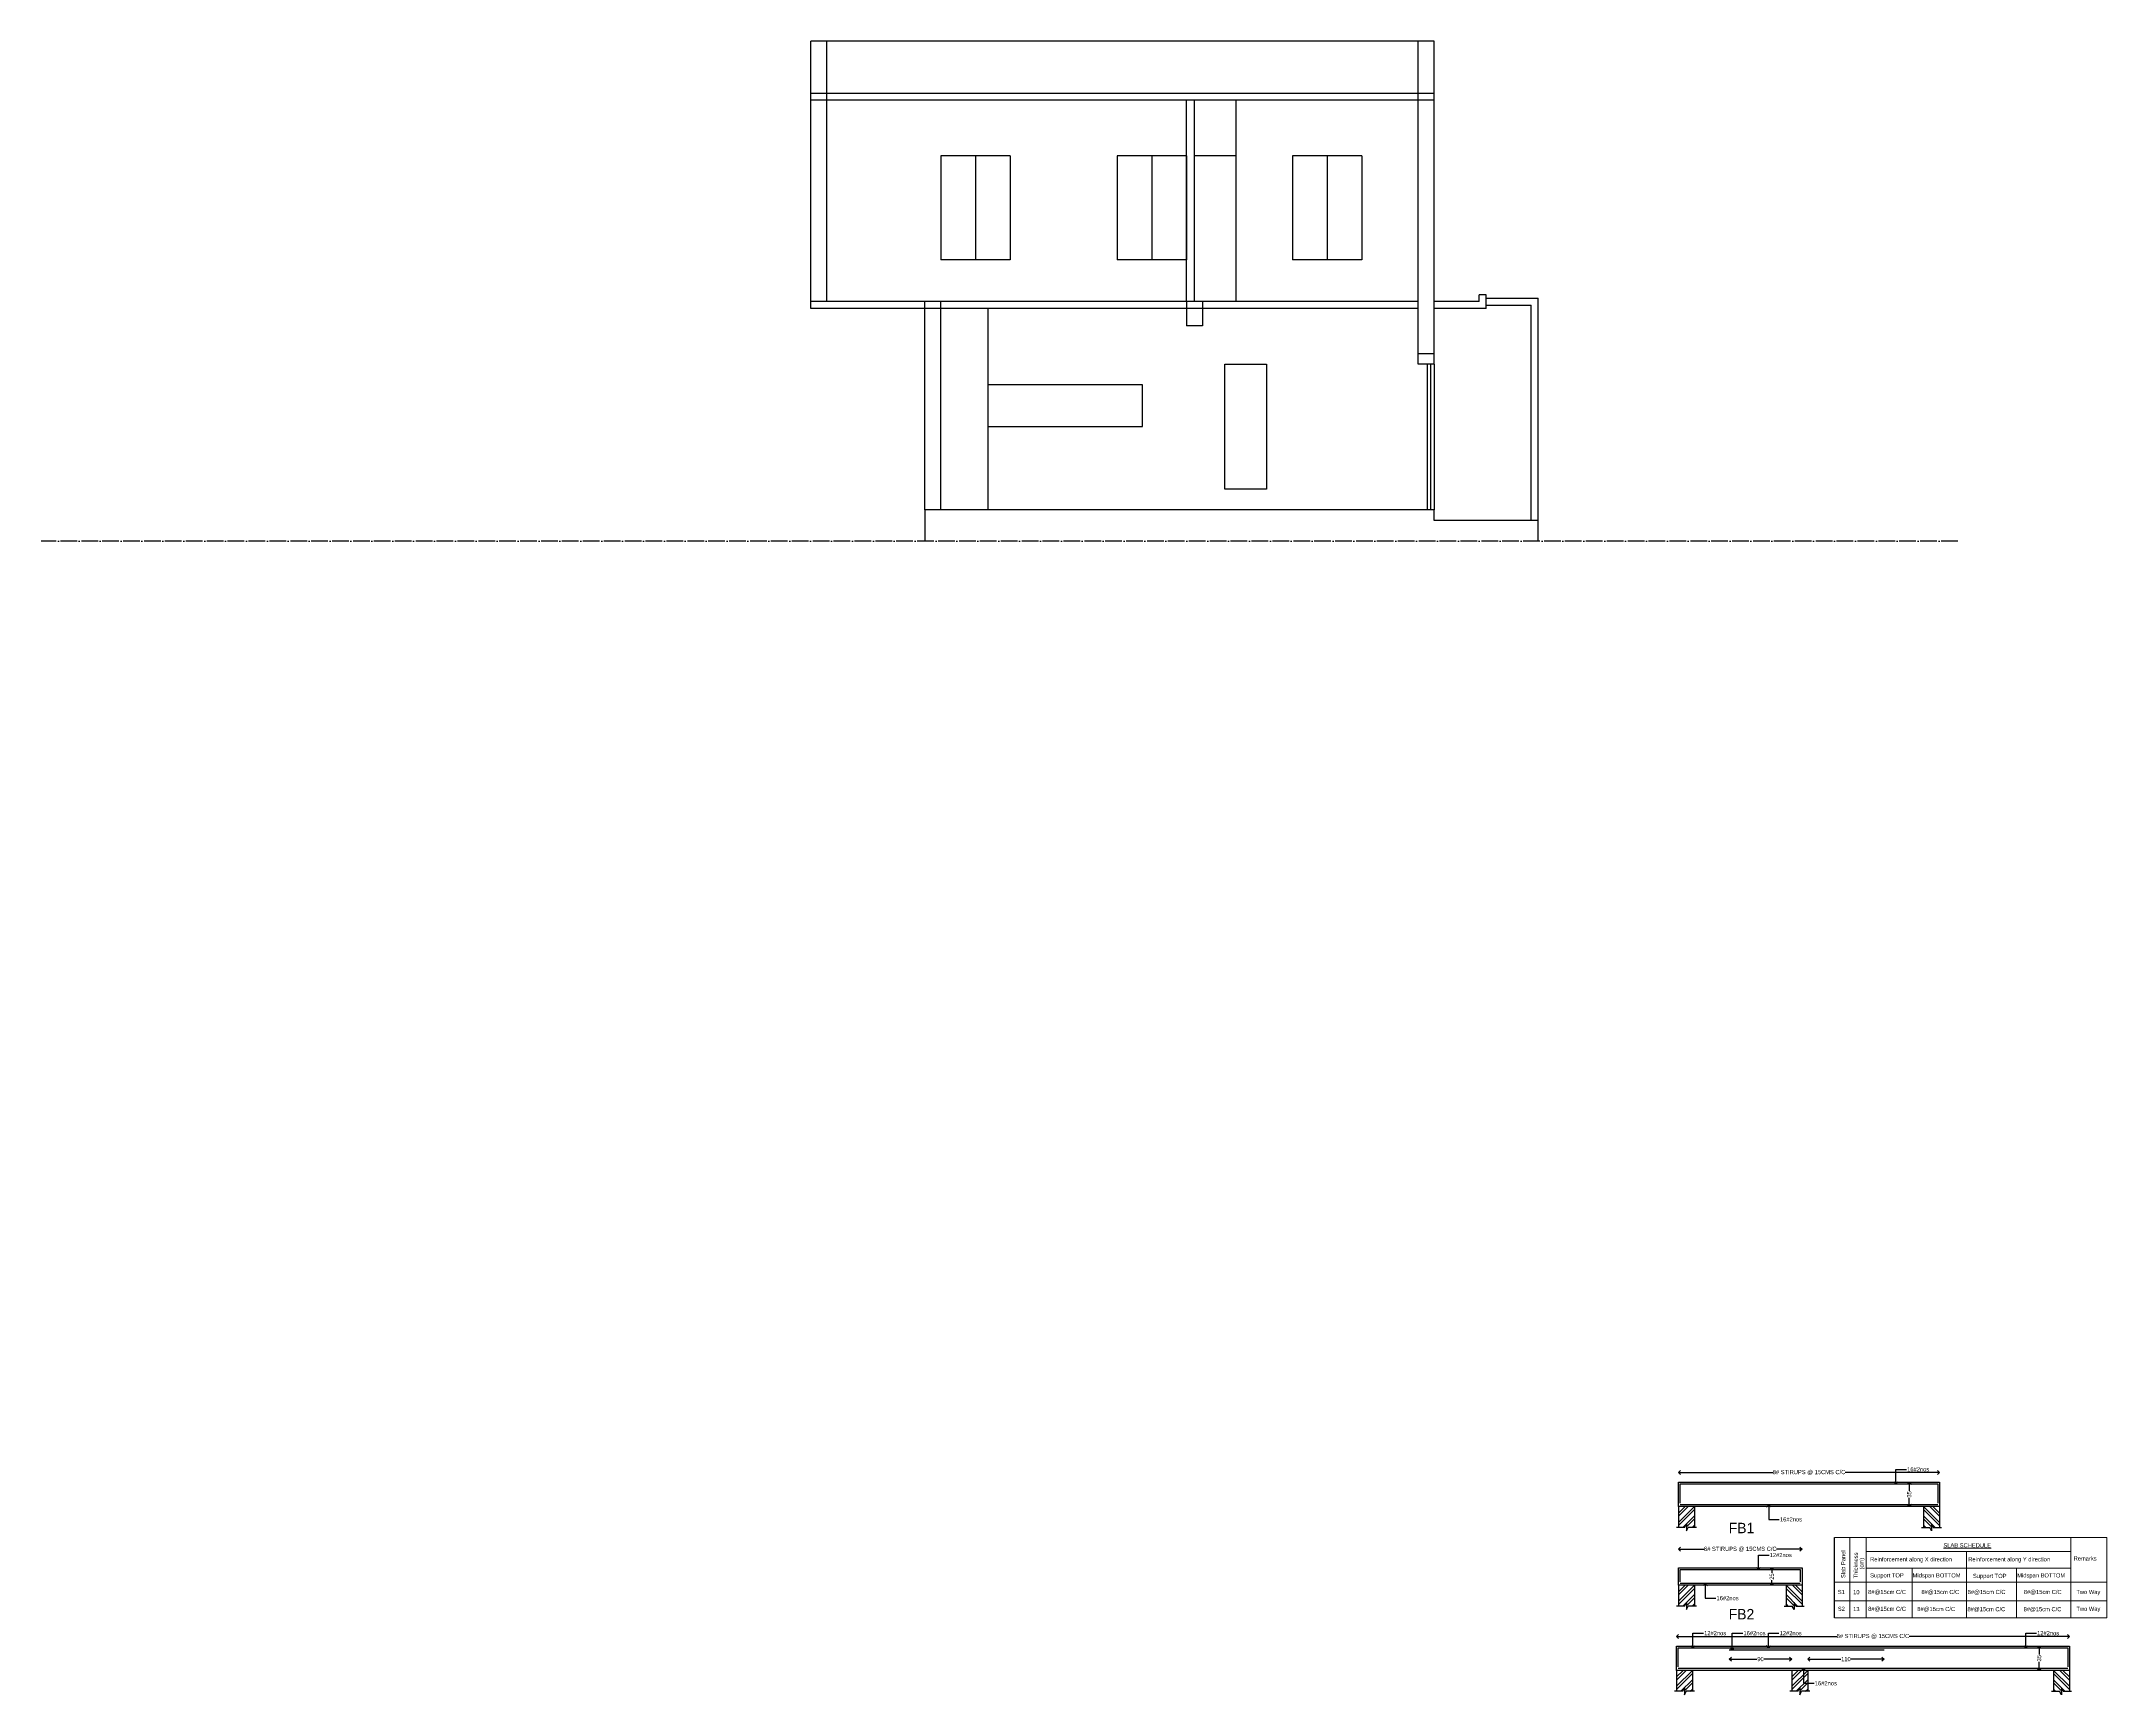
# Model space of a CAD drawing. Header units: metres. Extents: x -16 to 65907, y -5261 to 15511.
# Drawn here: x 14370 to 17345, y 216 to 2598 of the extents above; entities that cross this region are included whole.
import ezdxf

# ---------------------------------------------------------------- set-up
doc = ezdxf.new("R2010")
doc.units = ezdxf.units.M
doc.header["$PDMODE"] = 67
doc.header["$PDSIZE"] = -5
doc.linetypes.add('ACAD_ISO04W100', pattern=[30, 24, -3, 0, -3])
doc.layers.get('0').update_dxf_attribs({"color": 6})
for name, color, linetype in [('BC-BOUNDARY', 3, 'ACAD_ISO04W100'), ('BC-DIMENSION', 8, 'Continuous'), ('BC-GREYCOLOR', 8, 'Continuous'), ('BC-HATCH', 8, 'Continuous'), ('BC-TEXT', 7, 'Continuous'), ('BC-WALLS', 1, 'Continuous'), ('BC-WHITECOLOR', 7, 'Continuous')]:
    doc.layers.add(name, color=color, linetype=linetype)
doc.layers.add('G BEAM', color=122, linetype='Continuous', lineweight=30)
doc.layers.add('maitex', color=2, linetype='Continuous', lineweight=40)
doc.styles.add('BC-1IN10-1', font='FreeSans.ttf', dxfattribs={"height": 2})
doc.styles.add('BC-1IN10-3', font='FreeSans.ttf', dxfattribs={"height": 6})
doc.dimstyles.new('BC-1IN10-3', dxfattribs={"dimtxt": 6, "dimasz": 6, "dimexe": 0.18, "dimexo": 0.0625, "dimgap": 1, "dimtad": 0, "dimtoh": 1, "dimzin": 12, "dimdsep": 46, "dimtxsty": 'BC-1IN10-3', "dimblk": 'OPEN90', "dimcen": 0.09, "dimse1": 1, "dimse2": 1, "dimclrd": 256, "dimclre": 256, "dimclrt": 7, "dimadec": 0, "dimazin": 0, "dimtfac": 1, "dimtdec": 1, "dimtofl": 0, "dimtmove": 1, "dimatfit": 3, "dimldrblk": 'OPEN90', "dimfxl": 1, "dimtolj": 1, "dimtzin": 0, "dimlwd": -3, "dimarcsym": 0})

# ---------------------------------------------------------------- blocks, each defined once
blk = doc.blocks.new('_OPEN90')
at = {"color": 0, "linetype": 'ByBlock'}
for p, q in [((0, 0), (-1, 0)), ((-0.5, 0.5), (0, 0)), ((0, 0), (-0.5, -0.5))]:
    blk.add_line(p, q, dxfattribs=at)
blk = doc.blocks.new('*D2285')
at = {"layer": 'BC-WHITECOLOR', "linetype": 'Continuous', "lineweight": -3}
for p, q in [((17061, 516.3), (17061, 510.1)), ((17061, 493.3), (17061, 499.6))]:
    blk.add_line(p, q, dxfattribs=at)
at = {"layer": 'Defpoints', "color": 0}
for p in [(17061, 522.3), (17104.6, 522.3), (17104.6, 487.3)]:
    blk.add_point(p, dxfattribs=at)
at = {"layer": 'BC-WHITECOLOR', "lineweight": -3, "xscale": 6, "yscale": 6, "zscale": 6}
for p, rotation in [((17061, 522.3), 90), ((17061, 487.3), 270)]:
    blk.add_blockref('_OPEN90', p, dxfattribs=dict(at, rotation=rotation))
at = {"layer": 'BC-WHITECOLOR', "color": 7, "insert": (17061, 504.8), "char_height": 6, "attachment_point": 5, "rotation": 90, "style": 'BC-1IN10-3'}
blk.add_mtext('\\A1;35', dxfattribs=at)
blk = doc.blocks.new('*D2286')
at = {"layer": 'BC-WHITECOLOR', "linetype": 'Continuous', "lineweight": -3}
for p, q in [((16734.6, 536.3), (16864.5, 536.3)), ((17098.6, 536.3), (16968.6, 536.3))]:
    blk.add_line(p, q, dxfattribs=at)
at = {"layer": 'Defpoints', "color": 0}
for p in [(17104.6, 536.3), (16728.6, 522.3), (17104.6, 522.3)]:
    blk.add_point(p, dxfattribs=at)
at = {"layer": 'BC-WHITECOLOR', "lineweight": -3, "xscale": 6, "yscale": 6, "zscale": 6, "rotation": 180}
blk.add_blockref('_OPEN90', (16728.6, 536.3), dxfattribs=at)
at = {"layer": 'BC-WHITECOLOR', "lineweight": -3, "xscale": 6, "yscale": 6, "zscale": 6}
blk.add_blockref('_OPEN90', (17104.6, 536.3), dxfattribs=at)
at = {"layer": 'BC-WHITECOLOR', "color": 7, "insert": (16916.6, 536.3), "char_height": 6, "attachment_point": 5, "style": 'BC-1IN10-3'}
blk.add_mtext('\\A1;{8# STIRUPS @ 15CMS C/C}', dxfattribs=at)
blk = doc.blocks.new('*D2287')
at = {"layer": 'BC-WHITECOLOR', "linetype": 'Continuous', "lineweight": -3}
for p, q in [((16863, 392.9), (16863, 391.6)), ((16863, 379.9), (16863, 381.1))]:
    blk.add_line(p, q, dxfattribs=at)
at = {"layer": 'Defpoints', "color": 0}
for p in [(16863, 398.9), (16906.6, 398.9), (16906.6, 373.9)]:
    blk.add_point(p, dxfattribs=at)
at = {"layer": 'BC-WHITECOLOR', "lineweight": -3, "xscale": 6, "yscale": 6, "zscale": 6}
for p, rotation in [((16863, 398.9), 90), ((16863, 373.9), 270)]:
    blk.add_blockref('_OPEN90', p, dxfattribs=dict(at, rotation=rotation))
at = {"layer": 'BC-WHITECOLOR', "color": 7, "insert": (16863, 386.4), "char_height": 6, "attachment_point": 5, "rotation": 90, "style": 'BC-1IN10-3'}
blk.add_mtext('\\A1;25', dxfattribs=at)
blk = doc.blocks.new('*D2288')
at = {"layer": 'BC-WHITECOLOR', "linetype": 'Continuous', "lineweight": -3}
for p, q in [((16734.6, 425.8), (16765.5, 425.8)), ((16900.6, 425.8), (16869.6, 425.8))]:
    blk.add_line(p, q, dxfattribs=at)
at = {"layer": 'Defpoints', "color": 0}
for p in [(16906.6, 425.8), (16728.6, 398.9), (16906.6, 398.9)]:
    blk.add_point(p, dxfattribs=at)
at = {"layer": 'BC-WHITECOLOR', "lineweight": -3, "xscale": 6, "yscale": 6, "zscale": 6, "rotation": 180}
blk.add_blockref('_OPEN90', (16728.6, 425.8), dxfattribs=at)
at = {"layer": 'BC-WHITECOLOR', "lineweight": -3, "xscale": 6, "yscale": 6, "zscale": 6}
blk.add_blockref('_OPEN90', (16906.6, 425.8), dxfattribs=at)
at = {"layer": 'BC-WHITECOLOR', "color": 7, "insert": (16817.6, 425.8), "char_height": 6, "attachment_point": 5, "style": 'BC-1IN10-3'}
blk.add_mtext('\\A1;{8# STIRUPS @ 15CMS C/C}', dxfattribs=at)
blk = doc.blocks.new('*D2289')
at = {"layer": 'BC-WHITECOLOR', "linetype": 'Continuous', "lineweight": -3}
for p, q in [((17248.1, 280.3), (17248.1, 274)), ((17248.1, 257.3), (17248.1, 263.5))]:
    blk.add_line(p, q, dxfattribs=at)
at = {"layer": 'Defpoints', "color": 0}
for p in [(17248.1, 286.3), (17291.7, 286.3), (17291.7, 251.3)]:
    blk.add_point(p, dxfattribs=at)
at = {"layer": 'BC-WHITECOLOR', "lineweight": -3, "xscale": 6, "yscale": 6, "zscale": 6}
for p, rotation in [((17248.1, 286.3), 90), ((17248.1, 251.3), 270)]:
    blk.add_blockref('_OPEN90', p, dxfattribs=dict(at, rotation=rotation))
at = {"layer": 'BC-WHITECOLOR', "color": 7, "insert": (17248.1, 268.8), "char_height": 6, "attachment_point": 5, "rotation": 90, "style": 'BC-1IN10-3'}
blk.add_mtext('\\A1;35', dxfattribs=at)
blk = doc.blocks.new('*D2290')
at = {"layer": 'BC-WHITECOLOR', "linetype": 'Continuous', "lineweight": -3}
for p, q in [((16731.7, 300.2), (16956.6, 300.2)), ((17285.7, 300.2), (17060.8, 300.2))]:
    blk.add_line(p, q, dxfattribs=at)
at = {"layer": 'Defpoints', "color": 0}
for p in [(17291.7, 300.2), (16725.7, 286.3), (17291.7, 286.3)]:
    blk.add_point(p, dxfattribs=at)
at = {"layer": 'BC-WHITECOLOR', "lineweight": -3, "xscale": 6, "yscale": 6, "zscale": 6, "rotation": 180}
blk.add_blockref('_OPEN90', (16725.7, 300.2), dxfattribs=at)
at = {"layer": 'BC-WHITECOLOR', "lineweight": -3, "xscale": 6, "yscale": 6, "zscale": 6}
blk.add_blockref('_OPEN90', (17291.7, 300.2), dxfattribs=at)
at = {"layer": 'BC-WHITECOLOR', "color": 7, "insert": (17008.7, 300.2), "char_height": 6, "attachment_point": 5, "style": 'BC-1IN10-3'}
blk.add_mtext('\\A1;{8# STIRUPS @ 15CMS C/C}', dxfattribs=at)
blk = doc.blocks.new('*D2291')
at = {"layer": 'BC-DIMENSION', "linetype": 'Continuous', "lineweight": -3}
for p, q in [((16920.7, 267.5), (16962.4, 267.5)), ((17018.7, 267.5), (16976.9, 267.5))]:
    blk.add_line(p, q, dxfattribs=at)
at = {"layer": 'Defpoints', "color": 0}
for p in [(17024.7, 281.1), (16914.7, 251.3), (17024.7, 267.5)]:
    blk.add_point(p, dxfattribs=at)
at = {"layer": 'BC-DIMENSION', "lineweight": -3, "xscale": 6, "yscale": 6, "zscale": 6, "rotation": 180}
blk.add_blockref('_OPEN90', (16914.7, 267.5), dxfattribs=at)
at = {"layer": 'BC-DIMENSION', "lineweight": -3, "xscale": 6, "yscale": 6, "zscale": 6}
blk.add_blockref('_OPEN90', (17024.7, 267.5), dxfattribs=at)
at = {"layer": 'BC-DIMENSION', "color": 7, "insert": (16969.7, 267.5), "char_height": 6, "attachment_point": 5, "style": 'BC-1IN10-3'}
blk.add_mtext('\\A1;110', dxfattribs=at)
blk = doc.blocks.new('*D2292')
at = {"layer": 'BC-DIMENSION', "linetype": 'Continuous', "lineweight": -3}
for p, q in [((16807.7, 267.5), (16841.5, 267.5)), ((16885.7, 267.5), (16851.9, 267.5))]:
    blk.add_line(p, q, dxfattribs=at)
at = {"layer": 'Defpoints', "color": 0}
for p in [(16801.7, 281.1), (16801.7, 267.5), (16891.7, 251.3)]:
    blk.add_point(p, dxfattribs=at)
at = {"layer": 'BC-DIMENSION', "lineweight": -3, "xscale": 6, "yscale": 6, "zscale": 6, "rotation": 180}
blk.add_blockref('_OPEN90', (16801.7, 267.5), dxfattribs=at)
at = {"layer": 'BC-DIMENSION', "lineweight": -3, "xscale": 6, "yscale": 6, "zscale": 6}
blk.add_blockref('_OPEN90', (16891.7, 267.5), dxfattribs=at)
at = {"layer": 'BC-DIMENSION', "color": 7, "insert": (16846.7, 267.5), "char_height": 6, "attachment_point": 5, "style": 'BC-1IN10-3'}
blk.add_mtext('\\A1;90', dxfattribs=at)

msp = doc.modelspace()

# ---------------------------------------------------------------- hatches: boundary and pattern name
at = {"layer": 'BC-HATCH', "linetype": 'Continuous'}
h = msp.add_hatch(dxfattribs=at)
h.set_pattern_fill('ANSI32', color=256, style=0)
h.set_pattern_definition([(45, (-4993.84, -1550.87), (-6.735192, 6.735192), []), (45, (-4989.35, -1550.87), (-6.735192, 6.735192), [])])
h.paths.add_polyline_path([(16751.565, 457.323), (16751.565, 487.323), (16728.565, 487.323), (16728.565, 457.323), (16737.464, 457.323), (16740.065, 462.323), (16740.065, 452.323), (16742.667, 457.323)])
h = msp.add_hatch(dxfattribs=at)
h.set_pattern_fill('ANSI32', color=256, angle=180, style=0)
h.set_pattern_definition([(135, (38826.97, -1550.87), (6.735192, 6.735192), []), (135, (38822.48, -1550.87), (6.735192, 6.735192), [])])
h.paths.add_polyline_path([(17081.565, 457.323), (17081.565, 487.323), (17104.565, 487.323), (17104.565, 457.323), (17095.667, 457.323), (17093.065, 462.323), (17093.065, 452.323), (17090.464, 457.323)])
h = msp.add_hatch(dxfattribs=at)
h.set_pattern_fill('ANSI32', color=256, style=0)
h.set_pattern_definition([(45, (-4993.84, -1664.331), (-6.735192, 6.735192), []), (45, (-4989.35, -1664.331), (-6.735192, 6.735192), [])])
h.paths.add_polyline_path([(16751.565, 343.862), (16751.565, 373.862), (16728.565, 373.862), (16728.565, 343.862), (16737.464, 343.862), (16740.065, 348.862), (16740.065, 338.862), (16742.667, 343.862)])
h = msp.add_hatch(dxfattribs=at)
h.set_pattern_fill('ANSI32', color=256, angle=180, style=0)
h.set_pattern_definition([(135, (38628.97, -1664.331), (6.735192, 6.735192), []), (135, (38624.48, -1664.331), (6.735192, 6.735192), [])])
h.paths.add_polyline_path([(16883.565, 343.862), (16883.565, 373.862), (16906.565, 373.862), (16906.565, 343.862), (16897.667, 343.862), (16895.065, 348.862), (16895.065, 338.862), (16892.464, 343.862)])
h = msp.add_hatch(dxfattribs=at)
h.set_pattern_fill('ANSI32', color=256, style=0)
h.set_pattern_definition([(45, (-4996.715, -1786.922), (-6.735192, 6.735192), []), (45, (-4992.225, -1786.922), (-6.735192, 6.735192), [])])
h.paths.add_polyline_path([(16748.69, 221.271), (16748.69, 251.271), (16725.69, 251.271), (16725.69, 221.271), (16734.589, 221.271), (16737.19, 226.271), (16737.19, 216.271), (16739.792, 221.271)])
h = msp.add_hatch(dxfattribs=at)
h.set_pattern_fill('ANSI32', color=256, style=0)
h.set_pattern_definition([(45, (-4830.715, -1786.922), (-6.735192, 6.735192), []), (45, (-4826.225, -1786.922), (-6.735192, 6.735192), [])])
h.paths.add_polyline_path([(16914.69, 221.271), (16914.69, 251.271), (16891.69, 251.271), (16891.69, 221.271), (16900.589, 221.271), (16903.19, 226.271), (16903.19, 216.271), (16905.792, 221.271)])
h = msp.add_hatch(dxfattribs=at)
h.set_pattern_fill('ANSI32', color=256, angle=180, style=0)
h.set_pattern_definition([(135, (39014.095, -1786.922), (6.735192, 6.735192), []), (135, (39009.605, -1786.922), (6.735192, 6.735192), [])])
h.paths.add_polyline_path([(17268.69, 221.271), (17268.69, 251.271), (17291.69, 251.271), (17291.69, 221.271), (17282.792, 221.271), (17280.19, 226.271), (17280.19, 216.271), (17277.589, 221.271)])

# ---------------------------------------------------------------- linework, layer by layer
at = {"layer": 'BC-BOUNDARY'}
msp.add_line((17130.883, 1877.837), (14370.247, 1877.837), dxfattribs=at)
at = {"layer": 'BC-GREYCOLOR', "linetype": 'Continuous'}
for p, q in [((16737.464, 457.323), (16725.69, 457.323)), ((16737.464, 457.323), (16740.065, 462.323)), ((16740.065, 462.323), (16740.065, 452.323)), ((16740.065, 452.323), (16742.667, 457.323)), ((16754.44, 457.323), (16742.667, 457.323)), ((17078.69, 457.323), (17090.464, 457.323)), ((17093.065, 452.323), (17090.464, 457.323)), ((17093.065, 462.323), (17093.065, 452.323)), ((17095.667, 457.323), (17093.065, 462.323)), ((17095.667, 457.323), (17107.44, 457.323)), ((16737.464, 343.862), (16725.69, 343.862)), ((16737.464, 343.862), (16740.065, 348.862)), ((16740.065, 348.862), (16740.065, 338.862)), ((16740.065, 338.862), (16742.667, 343.862)), ((16754.44, 343.862), (16742.667, 343.862)), ((16880.69, 343.862), (16892.464, 343.862)), ((16895.065, 338.862), (16892.464, 343.862)), ((16895.065, 348.862), (16895.065, 338.862)), ((16897.667, 343.862), (16895.065, 348.862)), ((16897.667, 343.862), (16909.44, 343.862)), ((16734.589, 221.271), (16722.815, 221.271)), ((16734.589, 221.271), (16737.19, 226.271)), ((16737.19, 226.271), (16737.19, 216.271)), ((16737.19, 216.271), (16739.792, 221.271)), ((16751.565, 221.271), (16739.792, 221.271)), ((16900.589, 221.271), (16888.815, 221.271)), ((16900.589, 221.271), (16903.19, 226.271)), ((16903.19, 226.271), (16903.19, 216.271)), ((16903.19, 216.271), (16905.792, 221.271)), ((16917.565, 221.271), (16905.792, 221.271)), ((17265.815, 221.271), (17277.589, 221.271)), ((17280.19, 216.271), (17277.589, 221.271)), ((17280.19, 226.271), (17280.19, 216.271)), ((17282.792, 221.271), (17280.19, 226.271)), ((17282.792, 221.271), (17294.565, 221.271))]:
    msp.add_line(p, q, dxfattribs=at)
at = {"layer": 'BC-HATCH', "linetype": 'Continuous'}
for p, q in [((16451.57, 2227.837), (16526.57, 2227.837)), ((16451.57, 2217.837), (16516.57, 2217.837)), ((16516.57, 1907.837), (16516.57, 2217.837)), ((16526.57, 1907.837), (16526.57, 2227.837))]:
    msp.add_line(p, q, dxfattribs=at)
at = {"layer": 'BC-TEXT', "linetype": 'Continuous'}
msp.add_line((15733.542, 2212.837), (15733.542, 1922.837), dxfattribs=at)
at = {"layer": 'BC-WALLS'}
for p, q in [((16376.57, 2597.837), (15478.542, 2597.837)), ((15478.542, 2212.837), (15478.542, 2597.837)), ((15501.542, 2222.837), (15501.542, 2597.837)), ((16353.57, 2132.837), (16353.57, 2597.837)), ((16376.57, 2132.837), (16376.57, 2597.837)), ((16376.57, 2522.837), (15478.542, 2522.837)), ((16376.57, 2512.837), (15478.542, 2512.837)), ((16019.842, 2222.837), (16019.842, 2512.837)), ((16031.342, 2222.837), (16031.342, 2512.837)), ((16451.57, 2232.837), (16441.57, 2232.837)), ((16441.57, 2222.837), (16441.57, 2232.837)), ((16451.57, 2212.837), (16451.57, 2232.837)), ((16353.57, 2222.837), (15478.542, 2222.837)), ((16353.57, 2212.837), (15478.542, 2212.837)), ((15642.842, 1922.837), (15642.842, 2222.837)), ((15665.842, 1922.837), (15665.842, 2222.837)), ((16019.842, 2222.837), (16019.842, 2187.837)), ((16042.842, 2222.837), (16042.842, 2187.837)), ((16441.57, 2222.837), (16376.57, 2222.837)), ((16451.57, 2212.837), (16376.57, 2212.837)), ((16042.842, 2187.837), (16019.842, 2187.837)), ((16376.57, 2147.837), (16353.57, 2147.837)), ((16376.57, 2132.837), (16353.57, 2132.837)), ((16376.57, 1922.837), (15642.842, 1922.837)), ((15642.842, 1922.837), (15642.842, 1877.837)), ((16376.57, 1907.837), (16376.57, 1922.837)), ((16526.57, 1907.837), (16376.57, 1907.837)), ((16526.57, 1877.837), (16526.57, 1907.837))]:
    msp.add_line(p, q, dxfattribs=at)
at = {"layer": 'BC-WALLS', "linetype": 'Continuous'}
msp.add_line((16801.69, 281.075), (17024.69, 281.075), dxfattribs=at)
for points in [[(16731.065, 492.323), (16731.065, 519.823), (17102.065, 519.823), (17102.065, 492.323)], [(17102.065, 489.823), (16731.065, 489.823)], [(16731.065, 378.862), (16731.065, 396.362), (16904.065, 396.362), (16904.065, 378.862)], [(16904.065, 376.362), (16731.065, 376.362)], [(16728.19, 256.271), (16728.19, 283.771), (17289.19, 283.771), (17289.19, 256.271)], [(17289.19, 253.771), (16728.19, 253.771)]]:
    msp.add_lwpolyline(points, dxfattribs=at)
at = {"layer": 'BC-WHITECOLOR'}
for p, q in [((16091.342, 2222.837), (16091.342, 2512.837)), ((15665.842, 2432.837), (15665.842, 2282.837)), ((15765.842, 2432.837), (15665.842, 2432.837)), ((15715.842, 2432.837), (15715.842, 2282.837)), ((15765.842, 2432.837), (15765.842, 2282.837)), ((15919.842, 2432.837), (15919.842, 2282.837)), ((16019.842, 2432.837), (15919.842, 2432.837)), ((15969.842, 2432.837), (15969.842, 2282.837)), ((16019.842, 2432.837), (16019.842, 2282.837)), ((16091.342, 2432.837), (16031.342, 2432.837)), ((16272.456, 2432.837), (16172.456, 2432.837)), ((16172.456, 2432.837), (16172.456, 2282.837)), ((16222.456, 2432.837), (16222.456, 2282.837)), ((16272.456, 2432.837), (16272.456, 2282.837)), ((15765.842, 2282.837), (15665.842, 2282.837)), ((16019.842, 2282.837), (15919.842, 2282.837)), ((16272.456, 2282.837), (16172.456, 2282.837)), ((16366.57, 2132.837), (16366.57, 1922.837)), ((16371.57, 2132.837), (16371.57, 1922.837)), ((16376.57, 2132.837), (16376.57, 1922.837))]:
    msp.add_line(p, q, dxfattribs=at)
at = {"layer": 'BC-WHITECOLOR', "linetype": 'Continuous'}
for p, q in [((16728.565, 487.323), (16728.565, 457.323)), ((16751.565, 487.323), (16751.565, 457.323)), ((17081.565, 487.323), (17081.565, 457.323)), ((17104.565, 487.323), (17104.565, 457.323)), ((16728.565, 373.862), (16728.565, 343.862)), ((16751.565, 373.862), (16751.565, 343.862)), ((16883.565, 373.862), (16883.565, 343.862)), ((16906.565, 373.862), (16906.565, 343.862)), ((16906.565, 373.862), (16906.565, 343.862)), ((16725.69, 251.271), (16725.69, 221.271)), ((16748.69, 251.271), (16748.69, 221.271)), ((16891.69, 251.271), (16891.69, 221.271)), ((16914.69, 251.271), (16914.69, 221.271)), ((17268.69, 251.271), (17268.69, 221.271)), ((17291.69, 251.271), (17291.69, 221.271))]:
    msp.add_line(p, q, dxfattribs=at)
at = {"layer": 'BC-WHITECOLOR'}
for points in [[(16135.293, 2132.837), (16135.293, 1952.837), (16075.042, 1952.837), (16075.042, 2132.837)], [(15956.542, 2042.837), (15956.542, 2102.837), (15733.542, 2102.837), (15733.542, 2042.837)]]:
    msp.add_lwpolyline(points, close=True, dxfattribs=at)
at = {"layer": 'BC-WHITECOLOR', "linetype": 'Continuous'}
for points in [[(16728.565, 487.323), (16728.565, 522.323), (17104.565, 522.323), (17104.565, 487.323)], [(16728.565, 373.862), (16728.565, 398.862), (16906.565, 398.862), (16906.565, 373.862)], [(16725.69, 251.271), (16725.69, 286.271), (17291.69, 286.271), (17291.69, 251.271)]]:
    msp.add_lwpolyline(points, close=True, dxfattribs=at)
at = {"layer": 'G BEAM', "color": 7, "lineweight": -3}
msp.add_line((16953.541, 326.961), (16953.541, 442.752), dxfattribs=at)
at = {"layer": 'maitex', "color": 7, "lineweight": 15}
for p, q in [((16953.541, 442.752), (17345.388, 442.752)), ((16975.355, 442.752), (16975.355, 326.961)), ((16998.772, 442.752), (16998.772, 326.961)), ((16998.772, 422.408), (17293.533, 422.408)), ((17143.257, 422.408), (17143.257, 326.961)), ((17293.533, 442.752), (17293.533, 326.961)), ((17345.388, 442.752), (17345.388, 326.961)), ((16998.772, 398.683), (17293.533, 398.683)), ((17065.176, 398.683), (17065.176, 326.961)), ((17215.344, 398.683), (17215.344, 326.961)), ((16953.541, 378.178), (17345.388, 378.178)), ((16953.541, 351.245), (17345.388, 351.245)), ((16953.541, 351.245), (17345.388, 351.245)), ((16953.541, 326.961), (17345.388, 326.961)), ((16953.541, 326.961), (17345.388, 326.961))]:
    msp.add_line(p, q, dxfattribs=at)

# ---------------------------------------------------------------- texts
at = {"layer": 'BC-WHITECOLOR', "color": 7, "linetype": 'Continuous'}
for s, insert, char_height, width, attachment_point, style in [('{16#2nos }', (17057.955, 537.848), 6, 50.97217, 7, 'BC-1IN10-3'), ('{\\pxqc;FB1}', (16819.322, 456.334), 15, 34.34249, 5, 'BC-1IN10-1'), ('{16#2nos }', (16874.755, 471.798), 6, 50.97217, 1, 'BC-1IN10-3'), ('{12#2nos }', (16859.955, 414.388), 6, 50.97217, 7, 'BC-1IN10-3'), ('{16#2nos }', (16783.367, 358.337), 6, 50.97217, 1, 'BC-1IN10-3'), ('{\\pxqc;FB2}', (16819.322, 332.246), 15, 34.34249, 5, 'BC-1IN10-1'), ('{12#2nos }', (16765.44, 301.796), 6, 50.97217, 7, 'BC-1IN10-3'), ('{16#2nos }', (16822.152, 301.796), 6, 103.97217, 7, 'BC-1IN10-3'), ('{12#2nos }', (16874.256, 301.796), 6, 50.97217, 7, 'BC-1IN10-3'), ('{12#2nos }', (17245.08, 301.796), 6, 50.97217, 7, 'BC-1IN10-3'), ('{16#2nos }', (16924.88, 235.746), 6, 50.97217, 1, 'BC-1IN10-3')]:
    msp.add_mtext(s, dxfattribs=dict(at, insert=insert, char_height=char_height, width=width, attachment_point=attachment_point, style=style))
at = {"layer": 'maitex', "color": 7, "lineweight": 15, "style": 'BC-1IN10-3'}
for s, p in [('Slab Panel', (16968.862, 384.16)), ('Thickness', (16986.906, 383.816)), ('(cm)', (16995.412, 396.711))]:
    msp.add_text(s, height=6, rotation=90, dxfattribs=at).set_placement(p)
for s, p in [('%%USLAB SCHEDULE', (17110.173, 428.482, 0)), ('Support TOP', (17004.627, 385.143)), ('Reinforcement along X direction', (17004.627, 408.285)), ('Midspan BOTTOM', (17065.836, 385.143)), ('Reinforcement along Y direction', (17145.903, 408.285)), ('Support TOP', (17152.752, 384.364)), ('Midspan BOTTOM', (17216.524, 385.143)), ('Remarks', (17297.689, 409.528)), ('S1', (16958.138, 361.233)), ('10', (16980.145, 360.958)), ('8#@15cm C/C', (17001.748, 361.233)), ('8#@15cm C/C', (17078.54, 361.233)), ('8#@15cm C/C', (17145.107, 361.233)), ('8#@15cm C/C', (17225.981, 361.233)), ('Two Way', (17301.717, 361.233)), ('S2', (16958.138, 336.949)), ('13', (16980.145, 336.674)), ('8#@15cm C/C', (17001.748, 336.949)), ('8#@15cm C/C', (17072.56, 336.689)), ('8#@15cm C/C', (17144.824, 336.424)), ('8#@15cm C/C', (17225.697, 336.424)), ('Two Way', (17301.717, 336.949))]:
    msp.add_text(s, height=6, dxfattribs=at).set_placement(p)

# ---------------------------------------------------------------- dimensions: what is measured, and where the dimension line sits
at = {"layer": 'BC-DIMENSION', "linetype": 'Continuous'}
dim = msp.add_linear_dim(base=(16801.69, 267.538), p1=(16891.69, 251.271), p2=(16801.69, 281.075), dimstyle='BC-1IN10-3', dxfattribs=at)
dim.commit()
dim.dimension.update_dxf_attribs({"geometry": '*D2292', "text_midpoint": (16846.69, 267.538)})
dim = msp.add_linear_dim(base=(17024.69, 267.538), p1=(16914.69, 251.271), p2=(17024.69, 281.075), dimstyle='BC-1IN10-3', override={"dimlfac": 1}, dxfattribs=at)
dim.commit()
dim.dimension.update_dxf_attribs({"geometry": '*D2291', "text_midpoint": (16969.69, 267.538)})
at = {"layer": 'BC-WHITECOLOR', "linetype": 'Continuous'}
for base, p1, p2, picture, middle in [((17104.565, 536.274), (16728.565, 522.323), (17104.565, 522.323), '*D2286', (16916.565, 536.274)), ((16906.565, 425.764), (16728.565, 398.862), (16906.565, 398.862), '*D2288', (16817.565, 425.764)), ((17291.69, 300.222), (16725.69, 286.271), (17291.69, 286.271), '*D2290', (17008.69, 300.222))]:
    dim = msp.add_linear_dim(base=base, p1=p1, p2=p2, text='{8# STIRUPS @ 15CMS C/C}', dimstyle='BC-1IN10-3', override={"dimlfac": 1, "dimtolj": 1}, dxfattribs=at)
    dim.commit()
    dim.dimension.update_dxf_attribs({"geometry": picture, "text_midpoint": middle})
for base, p1, p2, picture, middle in [((17060.978, 522.323), (17104.565, 487.323), (17104.565, 522.323), '*D2285', (17060.978, 504.823)), ((16862.978, 398.862), (16906.565, 373.862), (16906.565, 398.862), '*D2287', (16862.978, 386.362)), ((17248.103, 286.271), (17291.69, 251.271), (17291.69, 286.271), '*D2289', (17248.103, 268.771))]:
    dim = msp.add_linear_dim(base=base, p1=p1, p2=p2, angle=90, dimstyle='BC-1IN10-3', override={"dimlfac": 1}, dxfattribs=at)
    dim.commit()
    dim.dimension.update_dxf_attribs({"geometry": picture, "text_midpoint": middle})

# ---------------------------------------------------------------- leaders
at = {"layer": 'BC-WHITECOLOR', "linetype": 'Continuous', "annotation_type": 0, "has_hookline": 1, "hookline_direction": 0, "text_width": 30.058}
for points in [[(17041.765, 519.823), (17041.765, 540.848), (17056.955, 540.848)], [(16858.565, 489.823), (16858.565, 468.798), (16873.755, 468.798)], [(16843.765, 396.362), (16843.765, 417.388), (16858.955, 417.388)], [(16767.177, 376.362), (16767.177, 355.337), (16782.367, 355.337)], [(16749.249, 283.771), (16749.249, 304.796), (16764.44, 304.796)], [(16805.962, 281.075), (16805.962, 304.796), (16821.152, 304.796)], [(16858.066, 283.771), (16858.066, 304.796), (16873.256, 304.796)], [(17228.89, 283.771), (17228.89, 304.796), (17244.08, 304.796)], [(16908.69, 253.771), (16908.69, 232.746), (16923.88, 232.746)]]:
    msp.add_leader(points, dimstyle='BC-1IN10-3', override={"dimtad": 0}, dxfattribs=at)

doc.saveas('drawing.dxf')
